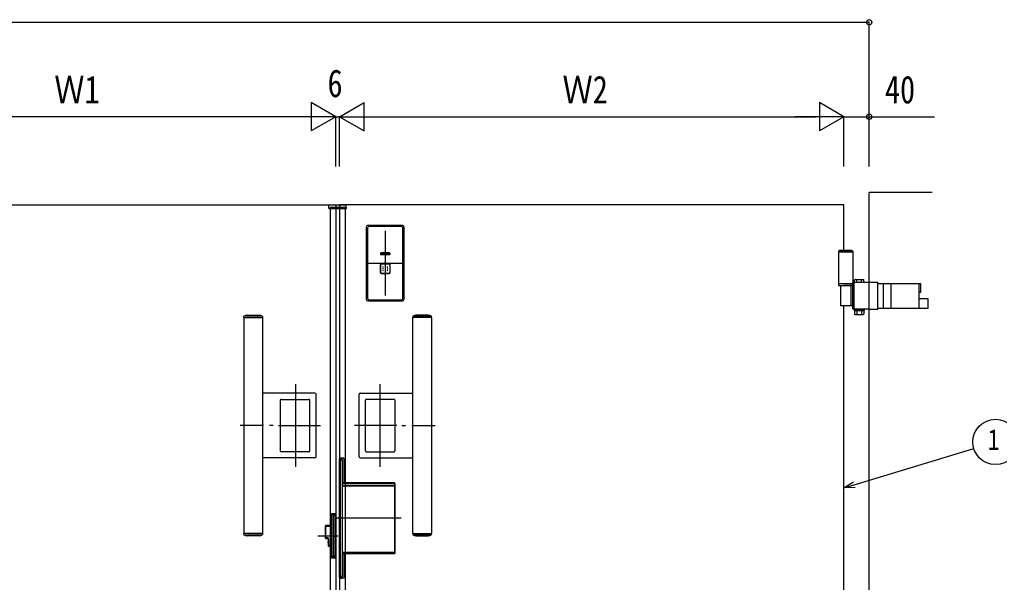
# Model space of a CAD drawing. Units: millimetres, scale not verified. Extents: x -4205 to 4205, y -2970 to 2970.
# Drawn here: x -166 to 1388, y 392 to 1285 of the extents above; entities that cross this region are included whole.
import ezdxf
from ezdxf.enums import TextEntityAlignment as Align

# ---------------------------------------------------------------- set-up
doc = ezdxf.new("R2010")
doc.units = ezdxf.units.MM
doc.header["$LTSCALE"] = 12
for name, color, linetype in [('0-3_YKK_12', 2, 'Continuous'), ('0-4_YKK_A1', 4, 'Continuous'), ('0-5_YKK_D', 6, 'Continuous')]:
    doc.layers.add(name, color=color, linetype=linetype)
doc.styles.add('ＭＳ ゴシック', font='')
doc.styles.get('ＭＳ ゴシック').set_extended_font_data('MS Gothic')

msp = doc.modelspace()

# ---------------------------------------------------------------- linework, layer by layer
at = {"layer": '0-3_YKK_12'}
for p, q in [((413.52, 950.29), (413.52, 847.29)), ((387.01, 898.79), (440.01, 898.79))]:
    msp.add_line(p, q, dxfattribs=at)
at = {"layer": '0-4_YKK_A1'}
for p, q in [((1181.02, -288.91), (1181.02, 1011.09)), ((1281.02, 1011.09), (1181.02, 1011.09)), ((324.12, 985.59), (324.33, 989.64)), ((324.12, 985.59), (351.92, 985.59)), ((350.71, 990.59), (325.33, 990.59)), ((326.02, 987.59), (350.02, 987.59)), ((326.02, 987.59), (326.02, 985.59)), ((326.02, 985.59), (326.02, -203.41)), ((350.02, 987.59), (350.02, 985.59)), ((350.02, 985.59), (350.02, -203.41)), ((351.92, 985.59), (351.71, 989.64)), ((1141.02, 919.09), (1141.02, 991.09)), ((383.51, 955.8), (383.51, 841.78)), ((385.19, 954.11), (383.51, 955.8)), ((385.4, 953.91), (385.4, 843.67)), ((440.52, 958.79), (386.5, 958.79)), ((386.5, 958.79), (388.19, 957.11)), ((438.63, 956.9), (388.39, 956.9)), ((438.84, 957.11), (440.52, 958.79)), ((441.62, 843.67), (441.62, 953.91)), ((443.51, 955.8), (441.83, 954.11)), ((443.51, 841.78), (443.51, 955.8)), ((1134.52, 919.09), (1132.52, 917.09)), ((1155.52, 917.09), (1132.52, 917.09)), ((1132.52, 917.09), (1132.52, 863.09)), ((1153.52, 919.09), (1134.52, 919.09)), ((1153.52, 919.09), (1155.52, 917.09)), ((1155.52, 863.09), (1155.52, 917.09)), ((405.81, 913.99), (405.81, 913.59)), ((419.96, 915.24), (407.06, 915.24)), ((407.06, 912.34), (419.96, 912.34)), ((407.26, 915.04), (419.76, 915.04)), ((419.76, 912.54), (407.26, 912.54)), ((421.21, 913.59), (421.21, 913.99)), ((1155.52, 916.09), (1132.52, 916.09)), ((405.81, 896.49), (405.81, 883.59)), ((406.01, 883.79), (406.01, 896.29)), ((419.96, 897.74), (407.06, 897.74)), ((407.26, 897.54), (419.76, 897.54)), ((421.01, 896.29), (421.01, 883.79)), ((421.21, 883.59), (421.21, 896.49)), ((407.06, 882.34), (419.96, 882.34)), ((419.76, 882.54), (407.26, 882.54)), ((1158.73, 872.64), (1157.73, 872.06)), ((1157.73, 868.64), (1157.73, 872.06)), ((1158.73, 872.64), (1171.73, 872.64)), ((1161.48, 868.64), (1161.48, 872.06)), ((1168.99, 868.64), (1168.99, 872.06)), ((1171.73, 872.64), (1172.74, 872.06)), ((1172.74, 868.64), (1172.74, 872.06)), ((1155.52, 866.09), (1132.52, 866.09)), ((1132.52, 863.09), (1155.52, 863.09)), ((1135.67, 863.09), (1135.67, 831.09)), ((1155.23, 863.09), (1141.02, 863.09)), ((1152.13, 863.09), (1152.13, 831.09)), ((1155.23, 868.64), (1181.02, 868.64)), ((1155.23, 825.54), (1155.23, 868.64)), ((1157.03, 867.14), (1155.23, 867.14)), ((1157.03, 827.04), (1157.03, 867.14)), ((1181.02, 868.64), (1194.51, 868.64)), ((1194.51, 825.54), (1194.51, 868.64)), ((1194.51, 866.59), (1263.03, 866.59)), ((1203.68, 827.59), (1203.68, 866.59)), ((1215.99, 827.59), (1215.99, 866.59)), ((1263.03, 852.09), (1263.03, 866.59)), ((383.51, 841.78), (385.19, 843.47)), ((388.19, 840.47), (386.5, 838.79)), ((388.39, 840.68), (438.63, 840.68)), ((440.52, 838.79), (438.84, 840.47)), ((441.83, 843.47), (443.51, 841.78)), ((1157.03, 847.59), (1155.23, 847.59)), ((1157.03, 846.59), (1155.23, 846.59)), ((1263.03, 852.09), (1260.43, 852.09)), ((1274.57, 842.09), (1260.43, 842.09)), ((1274.57, 827.59), (1274.57, 842.09)), ((386.5, 838.79), (440.52, 838.79)), ((1155.23, 831.09), (1135.67, 831.09)), ((1141.02, -80.91), (1141.02, 831.09)), ((1157.03, 827.04), (1155.23, 827.04)), ((1181.02, 825.54), (1155.23, 825.54)), ((1161.13, 823.54), (1161.13, 825.54)), ((1169.33, 823.54), (1169.33, 825.54)), ((1181.02, 825.54), (1194.51, 825.54)), ((1194.51, 827.59), (1274.57, 827.59)), ((189.02, 812.59), (189.02, 469.59)), ((189.02, 812.59), (191.02, 812.59)), ((189.32, 812.59), (189.32, 813.96)), ((217.74, 814.4), (190.3, 814.4)), ((191.02, 812.59), (219.02, 812.59)), ((194.27, 816.09), (213.77, 816.09)), ((218.72, 813.96), (218.72, 812.59)), ((219.02, 812.59), (219.02, 469.59)), ((457.02, 812.59), (457.02, 469.59)), ((485.02, 812.59), (457.02, 812.59)), ((457.32, 813.96), (457.32, 812.59)), ((458.3, 814.4), (485.74, 814.4)), ((481.77, 816.09), (462.27, 816.09)), ((487.02, 812.59), (485.02, 812.59)), ((486.72, 812.59), (486.72, 813.96)), ((487.02, 812.59), (487.02, 469.59)), ((1157.73, 823.54), (1157.73, 817.62)), ((1157.73, 823.54), (1172.74, 823.54)), ((1158.73, 817.04), (1157.73, 817.62)), ((1158.73, 817.04), (1171.73, 817.04)), ((1161.48, 823.54), (1161.48, 817.62)), ((1168.99, 823.54), (1168.99, 817.62)), ((1171.73, 817.04), (1172.74, 817.62)), ((1172.74, 823.54), (1172.74, 817.62)), ((271.02, 706.55), (271.02, 575.75)), ((405.02, 706.55), (405.02, 575.75)), ((302.02, 692.59), (219.02, 692.59)), ((304.02, 591.59), (304.02, 690.59)), ((372.02, 591.59), (372.02, 690.59)), ((374.02, 692.59), (457.02, 692.59)), ((247.02, 681.09), (247.02, 601.09)), ((248.52, 682.59), (292.52, 682.59)), ((294.02, 601.09), (294.02, 681.09)), ((382.02, 601.09), (382.02, 681.09)), ((427.52, 682.59), (383.52, 682.59)), ((429.02, 681.09), (429.02, 601.09)), ((220.48, 641.09), (183.52, 641.09)), ((235.99, 641.09), (230.25, 641.09)), ((244.3, 641.09), (311.13, 641.09)), ((431.74, 641.09), (364.91, 641.09)), ((440.05, 641.09), (445.79, 641.09)), ((455.56, 641.09), (492.52, 641.09)), ((292.52, 599.59), (248.52, 599.59)), ((383.52, 599.59), (427.52, 599.59)), ((302.02, 589.59), (219.02, 589.59)), ((341.02, 588.09), (341.22, 588.09)), ((341.02, 588.09), (341.02, 400.09)), ((341.22, 400.09), (341.22, 588.09)), ((344.02, 589.09), (342.02, 589.09)), ((342.02, 589.09), (342.02, 588.89)), ((342.02, 588.89), (344.02, 588.89)), ((342.02, 586.84), (343.02, 587.84)), ((342.02, 586.84), (342.02, 401.34)), ((342.02, 586.84), (345.02, 586.84)), ((345.02, 587.84), (343.02, 587.84)), ((343.77, 587.84), (343.52, 588.09)), ((343.77, 587.84), (343.52, 587.84)), ((348.02, 589.09), (344.02, 589.09)), ((344.02, 589.09), (344.02, 588.89)), ((344.02, 588.89), (345.02, 588.89)), ((344.02, 588.89), (344.02, 588.09)), ((344.02, 588.09), (345.02, 588.09)), ((344.72, 588.09), (344.88, 587.93)), ((345.02, 587.84), (344.93, 587.84)), ((345.02, 588.09), (345.02, 588.89)), ((345.02, 586.84), (345.02, 587.84)), ((345.02, 586.84), (345.02, 401.34)), ((348.02, 589.09), (348.02, 549.09)), ((374.02, 589.59), (457.02, 589.59)), ((341.02, 547.6), (341.02, 528.57)), ((428.52, 545.09), (345.02, 545.09)), ((428.02, 550.09), (345.12, 550.09)), ((345.12, 549.09), (428.52, 549.09)), ((428.52, 545.59), (345.12, 545.59)), ((427.52, 545.09), (427.52, 545.59)), ((428.52, 549.09), (429.02, 549.09)), ((428.52, 549.09), (428.52, 545.59)), ((428.52, 545.59), (429.02, 545.59)), ((429.02, 545.09), (428.52, 545.09)), ((428.52, 545.09), (428.52, 439.59)), ((429.02, 545.59), (429.02, 549.09)), ((429.02, 439.59), (429.02, 545.09)), ((328.02, 500.59), (328.02, 499.09)), ((328.52, 499.09), (328.52, 501.09)), ((330.52, 501.09), (328.52, 501.09)), ((330.52, 501.09), (330.52, 499.09)), ((330.52, 499.09), (330.52, 433.09)), ((331.02, 500.59), (331.02, 499.09)), ((331.52, 499.09), (331.52, 501.09)), ((333.52, 501.09), (331.52, 501.09)), ((333.52, 501.09), (333.52, 499.09)), ((333.52, 499.09), (333.52, 433.09)), ((334.02, 433.09), (334.02, 499.09)), ((334.82, 501.09), (334.82, 499.09)), ((334.82, 499.09), (334.82, 433.09)), ((335.02, 499.09), (334.82, 499.09)), ((335.02, 499.09), (335.02, 500.89)), ((328.02, 482.59), (319.52, 482.59)), ((319.52, 481.59), (319.52, 482.59)), ((439.02, 494.09), (337.02, 494.09)), ((219.02, 469.59), (189.02, 469.59)), ((189.32, 468.22), (189.32, 469.59)), ((190.3, 467.78), (217.74, 467.78)), ((218.72, 469.59), (218.72, 468.22)), ((318.52, 481.59), (318.52, 462.59)), ((319.52, 481.59), (318.52, 481.59)), ((319.52, 462.59), (319.52, 481.59)), ((319.52, 481.59), (328.02, 481.59)), ((340.87, 480.09), (340.88, 480.31)), ((340.87, 480.09), (340.87, 478.59)), ((340.87, 475.59), (340.87, 474.09)), ((340.96, 477.98), (340.91, 478.17)), ((340.91, 476.01), (340.96, 476.2)), ((340.96, 473.48), (340.91, 473.67)), ((340.96, 480.7), (341.02, 480.86)), ((341.02, 477.82), (340.96, 477.98)), ((340.96, 476.2), (341.02, 476.36)), ((341.02, 473.32), (340.96, 473.48)), ((457.02, 469.59), (487.02, 469.59)), ((457.32, 469.59), (457.32, 468.22)), ((485.74, 467.78), (458.3, 467.78)), ((486.72, 468.22), (486.72, 469.59)), ((213.77, 466.09), (194.27, 466.09)), ((306.52, 466.09), (338.52, 466.09)), ((319.52, 462.59), (318.52, 462.59)), ((319.52, 462.59), (319.52, 461.59)), ((322.02, 462.59), (319.52, 462.59)), ((319.52, 461.59), (322.02, 461.59)), ((322.02, 462.59), (322.02, 461.59)), ((322.82, 455.59), (322.82, 456.35)), ((322.82, 456.35), (323.02, 456.35)), ((322.82, 455.59), (323.02, 455.59)), ((322.82, 454.83), (322.82, 455.59)), ((322.82, 454.67), (322.82, 454.83)), ((322.82, 454.83), (323.02, 454.83)), ((322.82, 454.67), (323.02, 454.67)), ((323.02, 460.59), (323.02, 450.59)), ((324.02, 460.59), (323.02, 460.59)), ((324.02, 450.59), (324.02, 460.59)), ((462.27, 466.09), (481.77, 466.09)), ((324.02, 450.59), (323.02, 450.59)), ((328.02, 450.59), (324.02, 450.59)), ((324.02, 450.59), (324.02, 449.59)), ((324.02, 449.59), (328.02, 449.59)), ((428.52, 439.59), (345.02, 439.59)), ((345.02, 438.09), (428.52, 438.09)), ((348.02, 438.09), (348.02, 399.09)), ((428.52, 439.59), (428.52, 438.09)), ((428.52, 439.59), (429.02, 439.59)), ((429.02, 438.59), (429.02, 439.59)), ((330.52, 433.09), (328.52, 433.09)), ((328.52, 431.09), (330.52, 431.09)), ((330.52, 433.09), (330.52, 431.09)), ((331.02, 433.09), (330.52, 433.09)), ((333.52, 433.09), (331.52, 433.09)), ((331.52, 431.09), (333.52, 431.09)), ((333.52, 433.09), (333.52, 431.09)), ((334.02, 433.09), (333.52, 433.09)), ((334.02, 433.09), (334.02, 431.09)), ((334.82, 433.09), (334.02, 433.09)), ((334.02, 431.09), (334.82, 431.09)), ((334.82, 433.09), (334.82, 431.09)), ((334.82, 433.09), (335.02, 433.09)), ((341.22, 400.09), (341.02, 400.09)), ((342.02, 401.34), (342.02, 400.09)), ((345.02, 401.34), (342.02, 401.34)), ((343.02, 400.34), (342.02, 401.34)), ((344.02, 400.09), (342.02, 400.09)), ((342.02, 399.09), (344.02, 399.09)), ((343.02, 400.34), (345.02, 400.34)), ((343.77, 400.34), (343.52, 400.34)), ((343.77, 400.34), (343.52, 400.09)), ((348.02, 399.09), (343.55, 399.09)), ((344.02, 400.09), (344.02, 399.29)), ((345.02, 400.09), (344.02, 400.09)), ((345.02, 399.29), (344.02, 399.29)), ((344.02, 399.29), (344.02, 399.09)), ((344.72, 400.09), (344.88, 400.25)), ((345.02, 400.34), (344.93, 400.34)), ((345.02, 400.34), (345.02, 401.34)), ((345.02, 399.29), (345.02, 400.09))]:
    msp.add_line(p, q, dxfattribs=at)
for points in [[(-464.98, 991.09), (335.02, 991.09), (335.02, -208.91), (-464.98, -208.91), (-464.98, -168.91)], [(1141.02, 991.09), (341.02, 991.09), (341.02, -208.91), (1141.02, -208.91), (1141.02, -168.91)], [(1260.43, 827.59), (1260.43, 852.09), (1260.43, 866.59)], [(344.02, 588.09), (342.02, 588.09), (342.02, 586.84)], [(328.52, 433.09), (328.52, 499.09), (328.02, 499.09), (328.02, 433.09)], [(328.52, 499.09), (330.52, 499.09), (331.02, 499.09)], [(331.52, 433.09), (331.52, 499.09), (331.02, 499.09), (331.02, 433.09)], [(331.52, 499.09), (333.52, 499.09), (334.02, 499.09)], [(334.82, 501.09), (334.02, 501.09), (334.02, 499.09), (334.82, 499.09)], [(335.02, 431.29), (335.02, 433.09), (335.02, 499.09)], [(340.91, 478.17), (340.88, 478.37), (340.87, 478.59)], [(340.87, 475.59), (340.88, 475.81), (340.91, 476.01)], [(340.91, 473.67), (340.88, 473.87), (340.87, 474.09)], [(340.88, 480.31), (340.91, 480.51), (340.96, 480.7)], [(322.82, 456.35), (322.82, 456.51), (323.02, 456.51)], [(328.52, 431.09), (328.52, 433.09), (328.02, 433.09), (328.02, 431.59)], [(331.52, 431.09), (331.52, 433.09), (331.02, 433.09), (331.02, 431.59)], [(344.02, 399.29), (342.02, 399.29), (342.02, 399.09)]]:
    msp.add_lwpolyline(points, dxfattribs=at)
msp.add_lwpolyline([(1157.53, 825.54), (1172.93, 825.54), (1172.93, 823.54), (1157.53, 823.54)], close=True, dxfattribs=at)
for centre, radius, start, end in [((325.33, 989.59), 1, 90, 177), ((350.71, 989.59), 1, 3, 90), ((386.5, 955.8), 2.99, 89.95769, 180.04231), ((388.39, 953.91), 2.99, 89.95769, 180.04231), ((438.63, 953.91), 2.99, 359.95769, 90.04231), ((440.52, 955.8), 2.99, 359.95769, 90.04231), ((407.06, 913.99), 1.25, 90, 180), ((407.06, 913.59), 1.25, 180, 270), ((407.26, 913.79), 1.25, 90, 180), ((407.26, 913.79), 1.25, 180, 270), ((419.76, 913.79), 1.25, 0, 90), ((419.76, 913.79), 1.25, 270, 0), ((419.96, 913.99), 1.25, 0, 90), ((419.96, 913.59), 1.25, 270, 0), ((407.06, 896.49), 1.25, 90, 180), ((407.26, 896.29), 1.25, 90, 180), ((410.01, 892.79), 0.3, 0, 180), ((410.01, 892.79), 0.3, 180, 0), ((410.01, 890.04), 0.3, 0, 180), ((410.01, 890.04), 0.3, 180, 0), ((410.01, 887.29), 0.3, 0, 180), ((410.01, 887.29), 0.3, 180, 0), ((413.51, 892.79), 0.3, 0, 180), ((413.51, 892.79), 0.3, 180, 0), ((413.51, 890.04), 0.3, 0, 180), ((413.51, 890.04), 0.3, 180, 0), ((413.51, 887.29), 0.3, 0, 180), ((413.51, 887.29), 0.3, 180, 0), ((417.01, 892.79), 0.3, 0, 180), ((417.01, 892.79), 0.3, 180, 0), ((417.01, 890.04), 0.3, 0, 180), ((417.01, 890.04), 0.3, 180, 0), ((417.01, 887.29), 0.3, 0, 180), ((417.01, 887.29), 0.3, 180, 0), ((419.76, 896.29), 1.25, 0, 90), ((419.96, 896.49), 1.25, 0, 90), ((407.06, 883.59), 1.25, 180, 270), ((407.26, 883.79), 1.25, 180, 270), ((419.76, 883.79), 1.25, 270, 0), ((419.96, 883.59), 1.25, 270, 0), ((1159.6, 869.32), 3.32, 55.61575, 124.38425), ((1165.23, 860.22), 12.42, 72.41205, 107.58795), ((1170.86, 869.32), 3.32, 55.61575, 124.38425), ((386.5, 841.78), 2.99, 179.95769, 270.04231), ((388.39, 843.67), 2.99, 179.95769, 270.04231), ((438.63, 843.67), 2.99, 269.95769, 0.04231), ((440.52, 841.78), 2.99, 269.95769, 0.04231), ((190.12, 813.96), 0.8, 110.76843, 180), ((204.02, 777.31), 40, 104.21682, 110.76843), ((194.27, 815.79), 0.3, 90, 104.21682), ((194.27, 815.79), 0.3, 61.29529, 90), ((204.02, 833.59), 20, 241.29529, 250.4307), ((197.42, 815.03), 0.3, 250.4307, 279.9206), ((204.02, 777.31), 38, 80.0794, 99.9206), ((210.62, 815.03), 0.3, 260.0794, 289.5693), ((204.02, 833.59), 20, 289.5693, 298.70471), ((213.77, 815.79), 0.3, 90, 118.70471), ((213.77, 815.79), 0.3, 75.78318, 90), ((204.02, 777.31), 40, 69.23157, 75.78318), ((217.92, 813.96), 0.8, 0, 69.23157), ((458.12, 813.96), 0.8, 110.76843, 180), ((472.02, 777.31), 40, 104.21682, 110.76843), ((462.27, 815.79), 0.3, 90, 104.21682), ((462.27, 815.79), 0.3, 61.29529, 90), ((472.02, 833.59), 20, 241.29529, 250.4307), ((465.42, 815.03), 0.3, 250.4307, 279.9206), ((472.02, 777.31), 38, 80.0794, 99.9206), ((478.62, 815.03), 0.3, 260.0794, 289.5693), ((472.02, 833.59), 20, 289.5693, 298.70471), ((481.77, 815.79), 0.3, 90, 118.70471), ((481.77, 815.79), 0.3, 75.78318, 90), ((472.02, 777.31), 40, 69.23157, 75.78318), ((485.92, 813.96), 0.8, 0, 69.23157), ((1159.6, 820.36), 3.32, 235.61575, 304.38425), ((1165.23, 829.46), 12.42, 252.41205, 287.58795), ((1170.86, 820.36), 3.32, 235.61575, 304.38425), ((302.02, 690.59), 2, 0, 90), ((374.02, 690.59), 2, 90, 180), ((248.52, 681.09), 1.5, 90, 180), ((248.52, 681.09), 1.5, 90, 180), ((292.52, 681.09), 1.5, 0, 90), ((292.52, 681.09), 1.5, 0, 90), ((383.52, 681.09), 1.5, 90, 180), ((383.52, 681.09), 1.5, 90, 180), ((427.52, 681.09), 1.5, 0, 90), ((427.52, 681.09), 1.5, 0, 90), ((248.52, 601.09), 1.5, 180, 270), ((248.52, 601.09), 1.5, 180, 270), ((292.52, 601.09), 1.5, 270, 0), ((292.52, 601.09), 1.5, 270, 0), ((302.02, 591.59), 2, 270, 0), ((374.02, 591.59), 2, 180, 270), ((383.52, 601.09), 1.5, 180, 270), ((383.52, 601.09), 1.5, 180, 270), ((427.52, 601.09), 1.5, 270, 0), ((427.52, 601.09), 1.5, 270, 0), ((342.02, 588.09), 1, 90, 180), ((342.02, 588.09), 0.8, 90, 180), ((344.82, 588.89), 0.2, 359.99999, 90), ((344.74, 587.79), 0.2, 14.47751, 45), ((427.75, 549.3), 0.833, 56.97271, 70.80427), ((428.02, 549.09), 1, 359.99999, 90), ((427.89, 549.52), 0.566, 36.82942, 57.37008), ((427.85, 549.52), 0.61, 15.92634, 34.81764), ((426.71, 549.18), 1.8, 9.7701, 16.15978), ((425.9, 548.98), 2.62, 6.7729, 11.15422), ((-368.37, 508.87), 797.9, 2.88926, 2.90366), ((328.52, 500.59), 0.5, 90, 180.00001), ((330.52, 500.59), 0.5, 0, 90), ((331.52, 500.59), 0.5, 90, 180.00001), ((333.52, 500.59), 0.5, 0, 90), ((334.82, 500.89), 0.2, 0, 90), ((319.52, 481.59), 1, 90, 180.00001), ((190.12, 468.22), 0.8, 180, 249.23157), ((204.02, 504.87), 40, 249.23157, 255.78318), ((204.02, 448.58), 20, 109.5693, 118.70471), ((197.42, 467.15), 0.3, 80.0794, 109.5693), ((204.02, 504.87), 38, 260.0794, 279.9206), ((210.62, 467.15), 0.3, 70.4307, 99.9206), ((204.02, 448.58), 20, 61.29529, 70.4307), ((204.02, 504.87), 40, 284.21682, 290.76843), ((217.92, 468.22), 0.8, 290.76843, 0), ((341.47, 479.34), 0.5, 154.95324, 180), ((341.47, 479.34), 0.5, 180, 205.04676), ((341.47, 474.84), 0.5, 154.95324, 180), ((341.47, 474.84), 0.5, 180, 205.04676), ((458.12, 468.22), 0.8, 180, 249.23157), ((472.02, 504.87), 40, 249.23157, 255.78318), ((472.02, 448.58), 20, 109.5693, 118.70471), ((465.42, 467.15), 0.3, 80.0794, 109.5693), ((472.02, 504.87), 38, 260.0794, 279.9206), ((478.62, 467.15), 0.3, 70.4307, 99.9206), ((472.02, 448.58), 20, 61.29529, 70.4307), ((472.02, 504.87), 40, 284.21682, 290.76843), ((485.92, 468.22), 0.8, 290.76843, 0), ((194.27, 466.39), 0.3, 255.78318, 270), ((194.27, 466.39), 0.3, 270, 298.70471), ((213.77, 466.39), 0.3, 241.29529, 270), ((213.77, 466.39), 0.3, 270, 284.21682), ((319.52, 462.59), 1, 179.99999, 270), ((322.02, 460.59), 2, 0, 90), ((322.02, 460.59), 1, 0, 90), ((462.27, 466.39), 0.3, 255.78318, 270), ((462.27, 466.39), 0.3, 270, 298.70471), ((481.77, 466.39), 0.3, 241.29529, 270), ((481.77, 466.39), 0.3, 270, 284.21682), ((324.02, 450.59), 1, 179.99999, 270), ((428.52, 438.59), 0.5, 270, 0.00001), ((328.52, 431.59), 0.5, 179.99999, 270), ((330.52, 431.59), 0.5, 270, 0), ((331.52, 431.59), 0.5, 179.99999, 270), ((333.52, 431.59), 0.5, 270, 0), ((334.82, 431.29), 0.2, 270, 0), ((342.02, 400.09), 1, 180, 270), ((342.02, 400.09), 0.8, 180, 270), ((344.82, 399.29), 0.2, 270, 0.00001), ((344.74, 400.39), 0.2, 315, 345.52249)]:
    msp.add_arc(centre, radius, start, end, dxfattribs=at)
at = {"layer": '0-5_YKK_D'}
for p, q in [((-504.98, 1281.09), (1181.02, 1281.09)), ((1181.02, 1052.05), (1181.02, 1282.09)), ((335.02, 1131.09), (296.05, 1153.59)), ((296.05, 1153.59), (296.05, 1108.59)), ((341.02, 1131.09), (379.99, 1153.59)), ((379.99, 1108.59), (379.99, 1153.59)), ((1141.02, 1131.09), (1102.05, 1153.59)), ((1102.05, 1153.59), (1102.05, 1108.59)), ((290.02, 1131.09), (-419.98, 1131.09)), ((335.02, 1131.09), (257.08, 1131.09)), ((335.02, 1131.09), (296.05, 1108.59)), ((335.02, 1131.09), (318.02, 1131.09)), ((335.02, 1052.05), (335.02, 1132.09)), ((335.02, 1052.05), (335.02, 1132.09)), ((335.02, 1131.09), (341.02, 1131.09)), ((341.02, 1052.05), (341.02, 1132.09)), ((341.02, 1052.05), (341.02, 1132.09)), ((341.02, 1131.09), (358.02, 1131.09)), ((341.02, 1131.09), (379.99, 1108.59)), ((341.02, 1131.09), (418.96, 1131.09)), ((386.02, 1131.09), (1096.02, 1131.09)), ((1141.02, 1131.09), (1063.08, 1131.09)), ((1141.02, 1131.09), (1102.05, 1108.59)), ((1141.02, 1052.05), (1141.02, 1132.09)), ((1141.02, 1052.05), (1141.02, 1132.09)), ((1181.02, 1052.05), (1181.02, 1132.09))]:
    msp.add_line(p, q, dxfattribs=at)
for points in [[(1141.02, 1131.09), (1181.02, 1131.09), (1284.42, 1131.09)], [(1141.02, 542.28), (1157.29, 547.21), (1346.91, 604.63)], [(1158.61, 542.85), (1141.02, 542.28), (1155.97, 551.57)]]:
    msp.add_lwpolyline(points, dxfattribs=at)
for centre, radius in [((1181.02, 1281.09), 4.25), ((1181.02, 1131.09), 4.25), ((1381.39, 614.98), 36)]:
    msp.add_circle(centre, radius, dxfattribs=at)

# ---------------------------------------------------------------- texts
at = {"layer": '0-5_YKK_D', "style": 'ＭＳ ゴシック', "width": 0.8}
for s, height, p in [('6', 43.99, (322.02, 1149.09)), ('Ｗ1', 43.99, (-111.38, 1139.09)), ('Ｗ2', 43.99, (694.62, 1139.09)), ('40', 43.99, (1206.02, 1139.09)), ('1', 32.99, (1369.39, 592.48))]:
    msp.add_text(s, height=height, dxfattribs=at).set_placement(p, align=Align.BOTTOM_LEFT)

doc.saveas('drawing.dxf')
